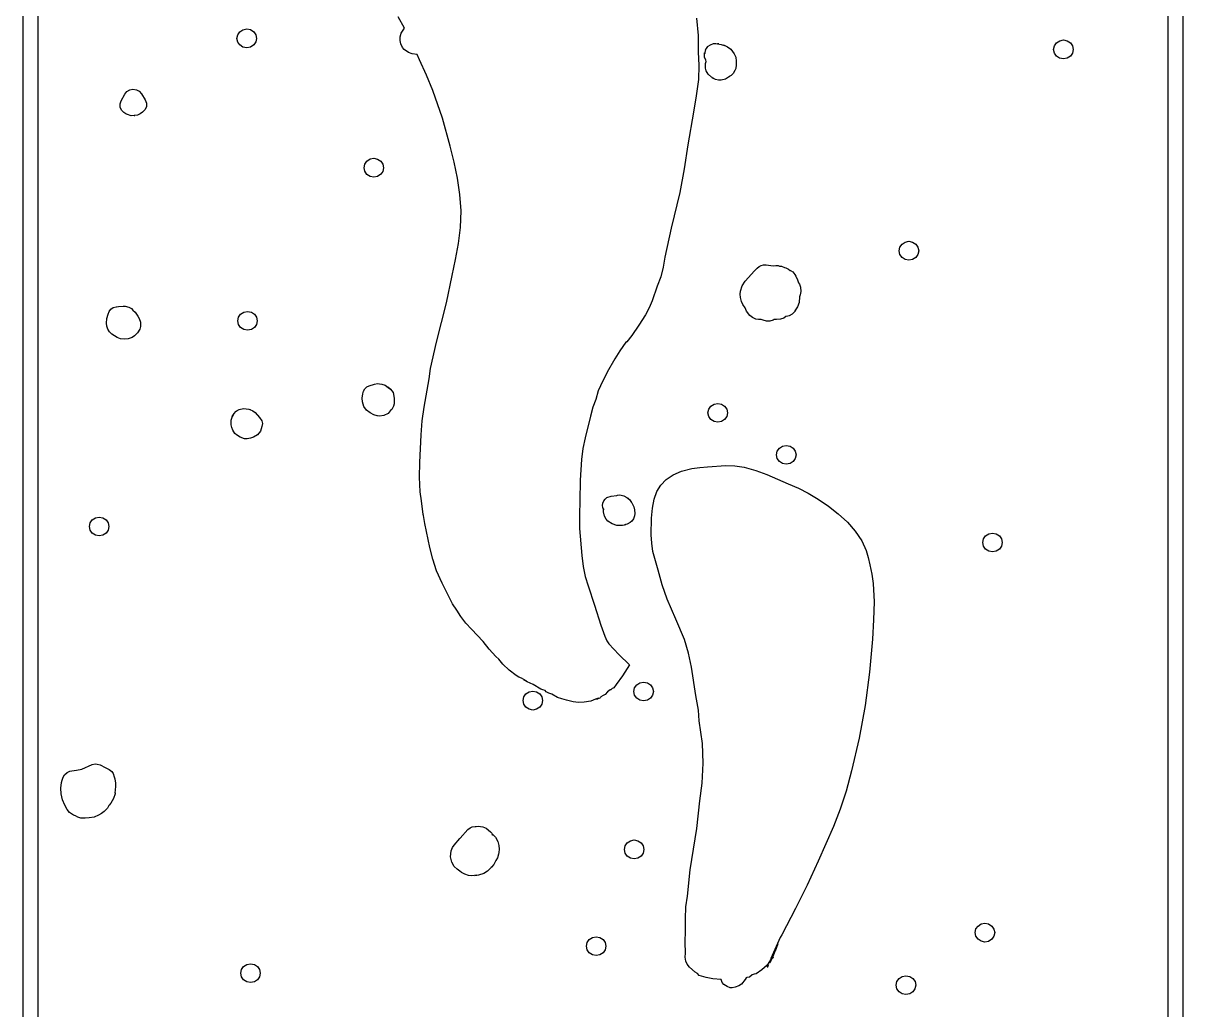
# Model space of a CAD drawing. Extents: x 2 to 598, y 1588 to 7998.
# Drawn here: x 2 to 298, y 5184.1 to 5435.9 of the extents above; entities that cross this region are included whole.
import ezdxf

# ---------------------------------------------------------------- set-up
doc = ezdxf.new("R2010")
doc.units = 0

msp = doc.modelspace()

# ---------------------------------------------------------------- linework, layer by layer
at = {"layer": 'Calque 1'}
for p, q in [((5.71782, 5834.19), (5.71782, 5038.53)), ((294.282, 5126.72), (294.282, 5745.65)), ((99.3399, 5434.6581), (97.739725, 5437.567888)), ((98.5161, 5433.3388), (99.3399, 5434.6581)), ((173.870725, 5437.15435), (174.2923, 5432.7478)), ((56.5722, 5432.0407), (56.768228, 5432.975767)), ((56.768228, 5431.105633), (56.5722, 5432.0407)), ((56.768228, 5432.975767), (57.302811, 5433.739372)), ((57.302811, 5433.739372), (58.095714, 5434.254241)), ((58.095714, 5434.254241), (59.0667, 5434.4431)), ((59.0667, 5434.4431), (60.021442, 5434.260273)), ((59.0667, 5434.4431), (59.0667, 5434.4431)), ((60.021442, 5434.260273), (60.830847, 5433.739508)), ((60.830847, 5433.739508), (61.371681, 5432.960095)), ((61.371681, 5432.960095), (61.5616, 5432.0407)), ((61.5616, 5432.0407), (61.371681, 5431.121305)), ((98.214663, 5431.462163), (98.2324, 5431.8469)), ((98.225488, 5432.4259), (98.5161, 5433.3388)), ((98.2324, 5431.8469), (98.225488, 5432.4259)), ((174.2923, 5432.7478), (174.2923, 5428.5713)), ((266.575934, 5431.437763), (267.5307, 5431.6206)), ((267.5307, 5431.6206), (268.501711, 5431.431731)), ((267.5307, 5431.6206), (267.5307, 5431.6206)), ((57.302811, 5430.342028), (56.768228, 5431.105633)), ((58.095714, 5429.827159), (57.302811, 5430.342028)), ((59.0667, 5429.6383), (58.095714, 5429.827159)), ((60.021442, 5429.821127), (59.0667, 5429.6383)), ((60.830847, 5430.341892), (60.021442, 5429.821127)), ((61.371681, 5431.121305), (60.830847, 5430.341892)), ((98.4019, 5430.6026), (98.214663, 5431.462163)), ((98.802475, 5429.723472), (98.4019, 5430.6026)), ((99.271149, 5429.1534), (98.802475, 5429.723472)), ((100.33, 5428.459), (99.271149, 5429.1534)), ((175.9972, 5428.087), (176.281, 5429.2017)), ((176.189, 5429.0658), (176.3827, 5429.4296)), ((176.281, 5429.2017), (176.189, 5429.0658)), ((176.3827, 5429.4296), (176.3927, 5429.4406)), ((176.3927, 5429.4406), (176.786, 5429.9346)), ((176.785, 5429.94), (176.868388, 5430.053388)), ((176.786, 5429.9346), (176.785, 5429.94)), ((176.868388, 5430.053388), (177.4521, 5430.3839)), ((177.4521, 5430.3839), (178.2206, 5430.7136)), ((178.2206, 5430.7136), (178.224, 5430.7106)), ((178.224, 5430.7106), (178.224, 5430.71)), ((178.224, 5430.71), (178.225, 5430.71)), ((178.225, 5430.71), (178.8063, 5430.687)), ((178.8063, 5430.687), (179.4218, 5430.606)), ((179.530237, 5430.597625), (179.1949, 5430.626)), ((179.1949, 5430.626), (180.160587, 5430.47555)), ((179.4218, 5430.606), (179.530237, 5430.597625)), ((180.160587, 5430.47555), (181.0176, 5430.1904)), ((180.830447, 5430.294025), (180.907125, 5430.302025)), ((181.0176, 5430.1904), (180.830447, 5430.294025)), ((180.907125, 5430.302025), (181.7793, 5429.9041)), ((181.7793, 5429.9041), (182.649287, 5429.260325)), ((182.649287, 5429.260325), (183.0944, 5428.683)), ((183.0944, 5428.683), (183.509562, 5428.099675)), ((265.0358, 5429.2181), (265.225689, 5430.137526)), ((265.232018, 5428.2831), (265.0358, 5429.2181)), ((265.225689, 5430.137526), (265.766516, 5430.916973)), ((265.766516, 5430.916973), (266.575934, 5431.437763)), ((268.501711, 5431.431731), (269.294625, 5430.916837)), ((269.294625, 5430.916837), (269.829202, 5430.153199)), ((270.0252, 5429.2181), (269.829023, 5428.283193)), ((269.829202, 5430.153199), (270.0252, 5429.2181)), ((101.282638, 5428.046063), (100.33, 5428.459)), ((102.5397, 5427.8885), (101.282638, 5428.046063)), ((103.1365, 5426.5645), (102.5397, 5427.8885)), ((104.906838, 5422.652813), (103.1365, 5426.5645)), ((174.2923, 5428.5713), (174.440112, 5425.071488)), ((175.8742, 5427.9253), (175.9352, 5428.3542)), ((175.944725, 5427.247975), (175.8742, 5427.9253)), ((175.9352, 5428.3542), (175.9972, 5428.115)), ((176.238, 5426.4928), (175.944725, 5427.247975)), ((175.9972, 5428.115), (175.9972, 5428.087)), ((176.2025, 5425.6184), (176.311, 5426.1042)), ((176.311, 5426.1042), (176.238, 5426.4928)), ((183.509562, 5428.099675), (183.8675, 5427.2009)), ((183.8675, 5427.2009), (184.025087, 5426.180425)), ((184.025087, 5426.180425), (183.9729, 5425.3116)), ((265.766736, 5427.519615), (265.232018, 5428.2831)), ((266.559712, 5427.004897), (265.766736, 5427.519615)), ((267.5307, 5426.8162), (266.559712, 5427.004897)), ((268.50156, 5427.005008), (267.5307, 5426.8162)), ((269.294405, 5427.519751), (268.50156, 5427.005008)), ((269.829023, 5428.283193), (269.294405, 5427.519751)), ((174.440112, 5425.071488), (174.3393, 5421.5692)), ((176.13385, 5424.465838), (176.2025, 5425.6184)), ((176.325659, 5423.714352), (176.13385, 5424.465838)), ((176.8263, 5422.8812), (176.325659, 5423.714352)), ((177.703375, 5422.090363), (176.8263, 5422.8812)), ((183.2149, 5423.1081), (182.68075, 5422.5523)), ((183.667041, 5423.810878), (183.2149, 5423.1081)), ((183.875525, 5424.374925), (183.667041, 5423.810878)), ((183.9729, 5425.3116), (183.875525, 5424.374925)), ((106.5859, 5418.7025), (104.906838, 5422.652813)), ((174.3393, 5421.5692), (173.808514, 5417.366183)), ((178.2536, 5421.7934), (177.703375, 5422.090363)), ((178.7378, 5421.5376), (177.85205, 5421.939513)), ((177.85205, 5421.939513), (178.2536, 5421.7934)), ((179.465158, 5421.373191), (178.7378, 5421.5376)), ((180.152213, 5421.374325), (179.465158, 5421.373191)), ((181.2436, 5421.6606), (180.152213, 5421.374325)), ((182.2761, 5422.3075), (181.2436, 5421.6606)), ((182.3581, 5422.3505), (182.1896, 5422.237688)), ((182.1896, 5422.237688), (182.2761, 5422.3075)), ((182.68075, 5422.5523), (182.3581, 5422.3505)), ((27.0072, 5416.1301), (27.926, 5417.8096)), ((27.926, 5417.8096), (28.464342, 5418.471625)), ((28.464342, 5418.471625), (29.186534, 5418.899925)), ((29.186534, 5418.899925), (30.017059, 5419.065613)), ((30.017059, 5419.065613), (30.8804, 5418.9398)), ((30.8804, 5418.94), (31.633219, 5418.53842)), ((30.8804, 5418.9398), (30.8804, 5418.94)), ((31.633219, 5418.53842), (32.195, 5417.9106)), ((32.195, 5417.9106), (33.164, 5416.3324)), ((109.003263, 5411.682838), (106.5859, 5418.7025)), ((173.808514, 5417.366183), (173.132312, 5413.178813)), ((26.743653, 5415.32309), (27.0072, 5416.1301)), ((26.787921, 5414.502719), (26.743653, 5415.32309)), ((27.121404, 5413.746613), (26.787921, 5414.502719)), ((33.116792, 5413.860787), (32.487, 5413.222)), ((33.452304, 5414.650684), (33.116792, 5413.860787)), ((33.164, 5416.3324), (33.474414, 5415.503839)), ((33.474414, 5415.503839), (33.452304, 5414.650684)), ((27.7255, 5413.1324), (27.121404, 5413.746613)), ((28.1767, 5412.814), (27.7255, 5413.1324)), ((28.4056, 5412.6704), (28.1767, 5412.814)), ((28.589, 5412.5696), (28.4056, 5412.6704)), ((29.525653, 5412.273033), (28.589, 5412.5696)), ((30.5078, 5412.3567), (29.525653, 5412.273033)), ((30.3393, 5412.3077), (30.5078, 5412.3567)), ((30.5372, 5412.3197), (30.3393, 5412.3077)), ((31.210345, 5412.451774), (30.5372, 5412.3197)), ((31.8188, 5412.7589), (31.210345, 5412.451774)), ((32.487, 5413.222), (31.8188, 5412.7589)), ((110.98, 5404.5344), (109.003263, 5411.682838)), ((173.132312, 5413.178813), (171.6935, 5404.8209)), ((111.978622, 5400.440703), (110.98, 5404.5344)), ((171.6935, 5404.8209), (170.753625, 5398.723938)), ((88.9947, 5399.0296), (89.184619, 5399.948995)), ((89.184619, 5399.948995), (89.725453, 5400.728408)), ((89.725453, 5400.728408), (90.534858, 5401.249173)), ((90.534858, 5401.249173), (91.4896, 5401.432)), ((91.4896, 5401.432), (92.460554, 5401.243113)), ((91.4896, 5401.432), (91.4896, 5401.432)), ((92.460554, 5401.243113), (93.253424, 5400.728238)), ((93.253424, 5400.728238), (93.787982, 5399.964644)), ((93.787982, 5399.964644), (93.984, 5399.0296)), ((112.8402, 5396.329175), (111.978622, 5400.440703)), ((89.184589, 5398.110174), (88.9947, 5399.0296)), ((89.725416, 5397.330727), (89.184589, 5398.110174)), ((90.534834, 5396.809937), (89.725416, 5397.330727)), ((91.4896, 5396.6271), (90.534834, 5396.809937)), ((92.460579, 5396.815997), (91.4896, 5396.6271)), ((93.253461, 5397.330897), (92.460579, 5396.815997)), ((93.788012, 5398.094524), (93.253461, 5397.330897)), ((93.984, 5399.0296), (93.788012, 5398.094524)), ((113.468528, 5392.184459), (112.8402, 5396.329175)), ((170.753625, 5398.723938), (169.615, 5392.6593)), ((113.7674, 5387.9912), (113.468528, 5392.184459)), ((169.615, 5392.6593), (167.4415, 5383.5689)), ((113.637202, 5383.792123), (113.7674, 5387.9912)), ((113.128188, 5379.681838), (113.637202, 5383.792123)), ((167.4415, 5383.5689), (165.7879, 5376.157)), ((112.37188, 5375.600633), (113.128188, 5379.681838)), ((225.5931, 5377.8282), (225.789098, 5378.763299)), ((225.789098, 5378.763299), (226.323675, 5379.526937)), ((226.323675, 5379.526937), (227.116589, 5380.041831)), ((227.116589, 5380.041831), (228.0876, 5380.2307)), ((228.0876, 5380.2307), (229.042366, 5380.047863)), ((228.0876, 5380.2307), (228.0876, 5380.2307)), ((229.042366, 5380.047863), (229.851784, 5379.527073)), ((229.851784, 5379.527073), (230.392611, 5378.747626)), ((230.392611, 5378.747626), (230.5825, 5377.8282)), ((111.4998, 5371.4888), (112.37188, 5375.600633)), ((165.7879, 5376.157), (165.319337, 5373.65215)), ((225.789128, 5376.893133), (225.5931, 5377.8282)), ((226.323711, 5376.129528), (225.789128, 5376.893133)), ((227.116614, 5375.614659), (226.323711, 5376.129528)), ((228.0876, 5375.4258), (227.116614, 5375.614659)), ((229.042342, 5375.608627), (228.0876, 5375.4258)), ((229.851747, 5376.129392), (229.042342, 5375.608627)), ((230.392581, 5376.908805), (229.851747, 5376.129392)), ((230.5825, 5377.8282), (230.392581, 5376.908805)), ((165.319337, 5373.65215), (164.7481, 5371.1614)), ((187.1368, 5371.0079), (188.6148, 5372.6057)), ((188.6148, 5372.6057), (189.3811, 5373.3824)), ((189.3811, 5373.3824), (189.838512, 5373.799678)), ((189.838512, 5373.799678), (190.38221, 5374.087014)), ((190.38221, 5374.087014), (190.983453, 5374.233518)), ((190.983453, 5374.233518), (191.6135, 5374.2283)), ((191.6129, 5374.2346), (191.613, 5374.23)), ((191.6135, 5374.2283), (191.6129, 5374.2346)), ((191.613, 5374.23), (193.4475, 5373.9851)), ((193.4475, 5373.9851), (194.112225, 5374.09745)), ((194.112225, 5374.09745), (194.7492, 5374.0511)), ((194.7492, 5374.0511), (195.0769, 5373.9147)), ((195.0769, 5373.9147), (195.5549, 5373.8927)), ((195.5549, 5373.8927), (196.3434, 5373.5579)), ((196.3434, 5373.5579), (196.7098, 5373.4629)), ((196.7098, 5373.4629), (197.3604, 5373.1451)), ((197.3604, 5373.1451), (197.809, 5372.7926)), ((197.809, 5372.7926), (197.845, 5372.7576)), ((197.845, 5372.7576), (198.4465, 5372.4036)), ((198.4465, 5372.4036), (198.9436, 5371.7354)), ((110.0348, 5364.5683), (111.4998, 5371.4888)), ((164.7481, 5371.1614), (163.8505, 5368.7864)), ((185.561262, 5368.897837), (186.316102, 5370.028352)), ((186.316102, 5370.028352), (187.1368, 5371.0079)), ((198.9436, 5371.7354), (199.2113, 5371.3597)), ((199.2113, 5371.3597), (199.685875, 5370.395075)), ((199.685875, 5370.395075), (199.9074, 5369.6379)), ((199.9074, 5369.6379), (200.137525, 5369.258025)), ((163.8505, 5368.7864), (162.5079, 5365.054975)), ((185.012542, 5366.742905), (185.082592, 5367.535855)), ((185.0904, 5365.8619), (185.012542, 5366.742905)), ((185.082592, 5367.535855), (185.561262, 5368.897837)), ((200.137525, 5369.258025), (200.3885, 5368.5237)), ((200.3325, 5366.5885), (200.1935, 5366.0578)), ((200.461787, 5367.4241), (200.3325, 5366.5885)), ((200.3885, 5368.5237), (200.461787, 5367.4241)), ((25.007451, 5363.318427), (25.7511, 5363.5297)), ((25.7511, 5363.5297), (25.84445, 5363.548575)), ((25.84445, 5363.548575), (26.2885, 5363.6177)), ((26.2885, 5363.6177), (27.5174, 5363.7206)), ((27.5174, 5363.7206), (27.5189, 5363.7179)), ((27.5189, 5363.7179), (28.0129, 5363.6869)), ((28.0129, 5363.6869), (28.0135, 5363.6869)), ((28.0135, 5363.6869), (28.976811, 5363.440569)), ((107.4835, 5354.5359), (110.0348, 5364.5683)), ((162.5079, 5365.054975), (161.743966, 5363.225834)), ((185.354869, 5364.872289), (185.0904, 5365.8619)), ((185.699625, 5364.117212), (185.354869, 5364.872289)), ((186.2511, 5363.2264), (185.699625, 5364.117212)), ((200.0602, 5364.5793), (199.671337, 5363.491)), ((200.1935, 5366.0578), (200.0602, 5364.5793)), ((23.3419, 5360.5464), (23.6587, 5361.6254)), ((23.6587, 5361.6254), (23.919702, 5362.328464)), ((23.919702, 5362.328464), (24.383135, 5362.905411)), ((24.383135, 5362.905411), (25.007451, 5363.318427)), ((28.976811, 5363.440569), (29.610413, 5363.08725)), ((29.610413, 5363.08725), (29.972, 5362.688)), ((29.972, 5362.688), (29.972, 5362.688)), ((29.972, 5362.688), (30.5813, 5362.1454)), ((30.5813, 5362.1454), (31.3001, 5361.101)), ((31.3001, 5361.101), (31.631875, 5360.534338)), ((56.7755, 5359.9569), (56.965399, 5360.876348)), ((56.965399, 5360.876348), (57.506251, 5361.655807)), ((57.506251, 5361.655807), (58.315703, 5362.176591)), ((58.315703, 5362.176591), (59.2705, 5362.3594)), ((59.2705, 5362.3594), (60.241479, 5362.170503)), ((59.2705, 5362.3594), (59.2705, 5362.3594)), ((60.241479, 5362.170503), (61.034361, 5361.655603)), ((61.034361, 5361.655603), (61.568912, 5360.891976)), ((61.568912, 5360.891976), (61.7649, 5359.9569)), ((160.8269, 5361.4566), (159.136337, 5358.801338)), ((161.743966, 5363.225834), (160.8269, 5361.4566)), ((186.660875, 5362.424325), (186.2511, 5363.2264)), ((187.5151, 5361.3113), (186.660875, 5362.424325)), ((188.122125, 5360.79145), (187.5151, 5361.3113)), ((188.9894, 5360.3682), (188.122125, 5360.79145)), ((196.15875, 5360.621237), (195.3322, 5360.3226)), ((196.7078, 5361.044), (196.15875, 5360.621237)), ((196.7968, 5361.057), (196.7078, 5361.044)), ((197.204, 5361.135), (196.7968, 5361.057)), ((197.522512, 5361.175737), (197.204, 5361.135)), ((198.2908, 5361.6373), (197.522512, 5361.175737)), ((199.0518, 5362.399087), (198.2908, 5361.6373)), ((199.671337, 5363.491), (199.0049, 5362.4528)), ((199.0049, 5362.4528), (199.107044, 5362.537005)), ((199.107044, 5362.537005), (199.0518, 5362.399087)), ((23.228238, 5359.3262), (23.3419, 5360.5464)), ((23.331817, 5358.586875), (23.228238, 5359.3262)), ((23.6044, 5357.8447), (23.331817, 5358.586875)), ((24.062494, 5357.122852), (23.6044, 5357.8447)), ((31.8025, 5357.779125), (31.1957, 5356.8718)), ((31.631875, 5360.534338), (31.914, 5359.592)), ((31.980809, 5358.511994), (31.8025, 5357.779125)), ((31.914, 5359.592), (31.980809, 5358.511994)), ((56.965429, 5359.037483), (56.7755, 5359.9569)), ((57.506288, 5358.258058), (56.965429, 5359.037483)), ((58.315727, 5357.7373), (57.506288, 5358.258058)), ((59.2705, 5357.5545), (58.315727, 5357.7373)), ((60.241454, 5357.743387), (59.2705, 5357.5545)), ((61.034324, 5358.258262), (60.241454, 5357.743387)), ((61.568882, 5359.021856), (61.034324, 5358.258262)), ((61.7649, 5359.9569), (61.568882, 5359.021856)), ((159.136337, 5358.801338), (157.3305, 5356.215)), ((189.689388, 5360.26245), (188.9894, 5360.3682)), ((190.3929, 5360.3172), (189.689388, 5360.26245)), ((190.899375, 5360.070687), (190.3929, 5360.3172)), ((191.7174, 5359.8661), (190.899375, 5360.070687)), ((192.5913, 5359.8796), (191.7174, 5359.8661)), ((193.4346, 5360.1307), (192.5913, 5359.8796)), ((193.7194, 5360.3126), (193.4346, 5360.1307)), ((194.313512, 5360.243912), (193.7194, 5360.3126)), ((195.3322, 5360.3226), (194.313512, 5360.243912)), ((24.620525, 5356.523863), (24.062494, 5357.122852)), ((26.0079, 5355.6501), (24.620525, 5356.523863)), ((26.853739, 5355.369547), (26.0079, 5355.6501)), ((27.804363, 5355.24715), (26.853739, 5355.369547)), ((28.81043, 5355.340978), (27.804363, 5355.24715)), ((29.8226, 5355.7091), (28.81043, 5355.340978)), ((29.8232, 5355.7091), (29.8226, 5355.7091)), ((30.444275, 5356.118625), (29.8232, 5355.7091)), ((31.1957, 5356.8718), (30.444275, 5356.118625)), ((156.013878, 5354.676676), (155.819864, 5354.473388)), ((156.024037, 5354.607025), (156.013878, 5354.676676)), ((157.3305, 5356.215), (156.113667, 5354.5721)), ((105.9715, 5347.7797), (107.4835, 5354.5359)), ((154.2594, 5352.3248), (152.9835, 5350.2366)), ((155.819864, 5354.473388), (154.2594, 5352.3248)), ((156.005561, 5354.495234), (156.024037, 5354.607025)), ((156.113667, 5354.5721), (156.005561, 5354.495234)), ((152.9835, 5350.2366), (151.101587, 5346.816288)), ((105.6408, 5345.1178), (105.9715, 5347.7797)), ((151.101587, 5346.816288), (149.393, 5343.3161)), ((89.173438, 5342.573347), (89.689345, 5343.060382)), ((89.689345, 5343.060382), (90.3455, 5343.3857)), ((90.3455, 5343.3857), (91.6741, 5343.8146)), ((91.6741, 5343.8146), (92.4317, 5343.9179)), ((92.4317, 5343.9179), (92.4379, 5343.9185)), ((92.4379, 5343.9185), (92.4384, 5343.92)), ((92.4384, 5343.92), (92.9717, 5343.834)), ((92.9717, 5343.834), (93.554812, 5343.7864)), ((93.554812, 5343.7864), (94.3696, 5343.5342)), ((94.3696, 5343.5342), (94.3701, 5343.53)), ((94.3701, 5343.53), (95.1654, 5342.9621)), ((95.1554, 5342.9721), (95.085298, 5343.012683)), ((95.085298, 5343.012683), (95.190687, 5342.962262)), ((95.1654, 5342.9621), (95.1554, 5342.9721)), ((95.699, 5342.5814), (95.1621, 5342.9648)), ((95.1621, 5342.9648), (95.794812, 5342.473337)), ((95.190687, 5342.962262), (95.699, 5342.5814)), ((104.3178, 5337.911), (105.6408, 5345.1178)), ((149.393, 5343.3161), (148.7786, 5342.0469)), ((88.5647, 5340.2381), (88.6815, 5341.2659)), ((88.6168, 5339.233275), (88.5647, 5340.2381)), ((88.6815, 5341.2659), (88.827561, 5341.962539)), ((88.827561, 5341.962539), (89.173438, 5342.573347)), ((95.794812, 5342.473337), (96.4246, 5341.6098)), ((96.4246, 5341.6098), (96.726012, 5340.1792)), ((96.726012, 5340.1792), (96.6633, 5339.147)), ((148.7786, 5342.0469), (148.1642, 5339.8357)), ((56.3918, 5336.8697), (56.6026, 5337.0242)), ((56.6026, 5337.0242), (57.1592, 5337.3182)), ((57.1592, 5337.3182), (58.2759, 5337.5265)), ((58.2759, 5337.5265), (58.277, 5337.5324)), ((58.277, 5337.5324), (58.2768, 5337.53)), ((58.2768, 5337.53), (59.5645, 5337.3698)), ((59.5645, 5337.3698), (59.9257, 5337.2758)), ((60.053387, 5337.246175), (59.8897, 5337.2758)), ((59.8897, 5337.2758), (60.629749, 5337.003499)), ((59.9257, 5337.2758), (60.053387, 5337.246175)), ((60.629749, 5337.003499), (61.2406, 5336.5177)), ((88.9812, 5338.0837), (88.6168, 5339.233275)), ((89.670945, 5337.159644), (88.9812, 5338.0837)), ((90.573962, 5336.45725), (89.670945, 5337.159644)), ((95.7038, 5336.9478), (95.1235, 5336.2683)), ((95.7848, 5337.0318), (95.7038, 5336.9478)), ((96.072862, 5337.266625), (95.7848, 5337.0318)), ((96.5269, 5338.1703), (96.072862, 5337.266625)), ((96.666125, 5338.7656), (96.5269, 5338.1703)), ((96.6633, 5339.147), (96.666125, 5338.7656)), ((103.859072, 5334.395263), (104.3178, 5337.911)), ((147.4081, 5337.9112), (146.8412, 5335.6178)), ((148.1642, 5339.8357), (147.4081, 5337.9112)), ((176.7951, 5336.4678), (176.984989, 5337.387226)), ((176.984989, 5337.387226), (177.525816, 5338.166673)), ((177.525816, 5338.166673), (178.335234, 5338.687463)), ((178.335234, 5338.687463), (179.29, 5338.8703)), ((179.29, 5338.8703), (180.260979, 5338.681403)), ((179.29, 5338.8703), (179.29, 5338.8703)), ((180.260979, 5338.681403), (181.053861, 5338.166503)), ((181.053861, 5338.166503), (181.588412, 5337.402876)), ((181.588412, 5337.402876), (181.7844, 5336.4678)), ((55.054325, 5334.141375), (55.1252, 5334.5849)), ((55.0952, 5333.434), (55.054325, 5334.141375)), ((55.1252, 5334.5849), (55.4373, 5335.6344)), ((55.32615, 5335.522462), (55.814, 5336.2852)), ((55.6363, 5335.94), (55.32615, 5335.522462)), ((55.4373, 5335.6344), (55.6363, 5335.9372)), ((55.6363, 5335.9372), (55.6363, 5335.94)), ((55.814, 5336.2852), (56.2466, 5336.804062)), ((56.2466, 5336.804062), (56.3918, 5336.8697)), ((61.2406, 5336.5177), (62.3366, 5335.3038)), ((62.3366, 5335.3038), (62.3372, 5335.3)), ((62.3372, 5335.3), (62.906728, 5334.397347)), ((62.906728, 5334.397347), (63.064825, 5333.726725)), ((91.533023, 5335.976631), (90.573962, 5336.45725)), ((92.3909, 5335.7179), (91.533023, 5335.976631)), ((92.3914, 5335.7179), (92.3909, 5335.7179)), ((92.417975, 5335.6935), (92.3914, 5335.7179)), ((92.9634, 5335.6094), (92.417975, 5335.6935)), ((94.050838, 5335.748612), (92.9634, 5335.6094)), ((95.1235, 5336.2683), (94.050838, 5335.748612)), ((103.547025, 5330.863925), (103.859072, 5334.395263)), ((146.8412, 5335.6178), (145.4611, 5330.107738)), ((176.985019, 5335.548405), (176.7951, 5336.4678)), ((177.525853, 5334.768992), (176.985019, 5335.548405)), ((178.335258, 5334.248227), (177.525853, 5334.768992)), ((179.29, 5334.0654), (178.335258, 5334.248227)), ((180.260954, 5334.254287), (179.29, 5334.0654)), ((181.053824, 5334.769162), (180.260954, 5334.254287)), ((181.588382, 5335.532756), (181.053824, 5334.769162)), ((181.7844, 5336.4678), (181.588382, 5335.532756)), ((55.2864, 5332.6852), (55.0952, 5333.434)), ((55.5391, 5331.9953), (55.2864, 5332.6852)), ((56.028312, 5331.2145), (55.5391, 5331.9953)), ((56.43, 5330.875), (56.028312, 5331.2145)), ((62.539388, 5331.814912), (61.7961, 5330.861)), ((62.9283, 5332.9756), (62.539388, 5331.814912)), ((63.064825, 5333.726725), (62.9283, 5332.9756)), ((57.3674, 5330.2652), (56.43, 5330.875)), ((58.503162, 5329.826237), (57.3674, 5330.2652)), ((59.141455, 5329.80177), (58.503162, 5329.826237)), ((60.0551, 5329.9572), (59.141455, 5329.80177)), ((60.0556, 5329.9572), (60.0551, 5329.9572)), ((60.8091, 5330.2626), (60.0556, 5329.9572)), ((61.7961, 5330.861), (60.8091, 5330.2626)), ((103.2786, 5323.7837), (103.547025, 5330.863925)), ((145.4611, 5330.107738), (144.889044, 5327.323161)), ((195.825258, 5327.962473), (196.78, 5328.1453)), ((196.78, 5328.1453), (197.750954, 5327.956413)), ((196.78, 5328.1453), (196.78, 5328.1453)), ((144.889044, 5327.323161), (144.4791, 5324.5208)), ((194.2851, 5325.7429), (194.475019, 5326.662295)), ((194.475019, 5324.823505), (194.2851, 5325.7429)), ((194.475019, 5326.662295), (195.015853, 5327.441708)), ((195.015853, 5327.441708), (195.825258, 5327.962473)), ((197.750954, 5327.956413), (198.543824, 5327.441538)), ((198.543824, 5327.441538), (199.078382, 5326.677944)), ((199.078382, 5326.677944), (199.2744, 5325.7429)), ((199.2744, 5325.7429), (199.078382, 5324.807856)), ((103.201938, 5320.05465), (103.2786, 5323.7837)), ((144.4791, 5324.5208), (144.149113, 5319.2626)), ((170.05458, 5321.539046), (172.6832, 5322.2715)), ((172.6832, 5322.2715), (174.6975, 5322.52745)), ((174.6975, 5322.52745), (176.6995, 5322.6808)), ((176.6995, 5322.6808), (181.3839, 5322.9965)), ((181.3839, 5322.9965), (181.3866, 5322.9973)), ((181.3866, 5322.9973), (183.663725, 5322.914025)), ((183.663725, 5322.914025), (186.0571, 5322.5591)), ((186.0571, 5322.5591), (188.978694, 5321.780945)), ((195.015853, 5324.044092), (194.475019, 5324.823505)), ((195.825258, 5323.523327), (195.015853, 5324.044092)), ((196.78, 5323.3405), (195.825258, 5323.523327)), ((197.750954, 5323.529387), (196.78, 5323.3405)), ((198.543824, 5324.044262), (197.750954, 5323.529387)), ((199.078382, 5324.807856), (198.543824, 5324.044262)), ((103.3256, 5316.331), (103.201938, 5320.05465)), ((144.149113, 5319.2626), (144.0538, 5313.9969)), ((164.791925, 5318.030113), (166.14945, 5319.438572)), ((166.14945, 5319.438572), (167.890166, 5320.601477)), ((167.890166, 5320.601477), (170.05458, 5321.539046)), ((188.978694, 5321.780945), (191.79945, 5320.753612)), ((191.79945, 5320.753612), (197.3024, 5318.3413)), ((103.7039, 5313.9967), (103.3256, 5316.331)), ((163.064422, 5314.395642), (163.777085, 5316.355876)), ((163.777085, 5316.355876), (164.791925, 5318.030113)), ((197.3024, 5318.3413), (199.9007, 5317.2354)), ((199.9007, 5317.2354), (202.377509, 5315.948026)), ((104.13325, 5310.474438), (103.7039, 5313.9967)), ((144.0538, 5313.9969), (143.964812, 5310.451413)), ((149.893598, 5312.8402), (149.957858, 5313.419514)), ((149.957858, 5313.419514), (150.172161, 5313.973786)), ((150.172161, 5313.973786), (150.523022, 5314.459221)), ((150.523022, 5314.459221), (150.980753, 5314.840191)), ((150.980753, 5314.840191), (152.1216, 5315.2275)), ((152.1216, 5315.2275), (153.5246, 5315.3474)), ((153.5246, 5315.3474), (153.6713, 5315.4304)), ((153.6713, 5315.4304), (154.3266, 5315.4974)), ((154.3266, 5315.4974), (154.3263, 5315.4973)), ((154.3263, 5315.4973), (155.354575, 5315.276762)), ((155.354575, 5315.276762), (156.0833, 5314.8523)), ((156.0833, 5314.8523), (156.1143, 5314.8313)), ((156.1143, 5314.8313), (156.3464, 5314.6784)), ((156.3464, 5314.6784), (156.470525, 5314.564337)), ((156.470525, 5314.564337), (156.4154, 5314.6104)), ((156.4154, 5314.6104), (156.7926, 5314.3349)), ((156.7926, 5314.3349), (157.3078, 5313.582)), ((157.3078, 5313.582), (157.3698, 5313.5)), ((157.3698, 5313.5), (157.900875, 5312.494675)), ((162.613429, 5312.12919), (163.064422, 5314.395642)), ((202.377509, 5315.948026), (204.962931, 5314.407944)), ((204.962931, 5314.407944), (207.557626, 5312.640977)), ((104.170606, 5310.272655), (104.13325, 5310.474438)), ((104.5545, 5308.2229), (104.170606, 5310.272655)), ((143.964812, 5310.451413), (144.0058, 5306.954)), ((149.978879, 5312.263408), (149.893598, 5312.8402)), ((150.2132, 5311.7167), (149.978879, 5312.263408)), ((150.1036, 5311.8216), (150.0843, 5311.99655)), ((150.0843, 5311.99655), (150.2132, 5311.7167)), ((150.132275, 5311.1518), (150.1036, 5311.8216)), ((150.4095, 5310.0614), (150.132275, 5311.1518)), ((157.900875, 5312.494675), (158.0571, 5311.6629)), ((158.0571, 5311.6629), (158.162537, 5310.753812)), ((158.162537, 5310.753812), (158.071289, 5310.176227)), ((162.3836, 5309.5363), (162.613429, 5312.12919)), ((207.557626, 5312.640977), (210.06225, 5310.67295)), ((210.06225, 5310.67295), (212.377462, 5308.529685)), ((18.8959, 5307.4538), (19.091888, 5308.388876)), ((19.092067, 5306.518917), (18.8959, 5307.4538)), ((19.091888, 5308.388876), (19.626439, 5309.152503)), ((19.626439, 5309.152503), (20.419321, 5309.667403)), ((20.419321, 5309.667403), (21.3903, 5309.8563)), ((21.3903, 5309.8563), (22.345066, 5309.673463)), ((21.3903, 5309.8563), (21.3903, 5309.8563)), ((22.345066, 5309.673463), (23.154484, 5309.152673)), ((23.154484, 5309.152673), (23.695311, 5308.373226)), ((23.8852, 5307.4538), (23.688982, 5306.5188)), ((23.695311, 5308.373226), (23.8852, 5307.4538)), ((105.769538, 5302.11845), (104.5545, 5308.2229)), ((150.789775, 5309.34978), (150.4095, 5310.0614)), ((151.2584, 5308.809112), (150.789775, 5309.34978)), ((152.3371, 5308.0957), (151.2584, 5308.809112)), ((153.525113, 5307.687975), (152.3371, 5308.0957)), ((154.9658, 5307.704), (153.525113, 5307.687975)), ((155.391787, 5307.801), (154.9658, 5307.704)), ((155.4154, 5307.829), (155.391787, 5307.801)), ((155.6061, 5307.897), (155.4154, 5307.829)), ((155.8309, 5307.981), (155.6061, 5307.897)), ((156.1461, 5308.073), (155.7713, 5307.949975)), ((155.7713, 5307.949975), (155.8309, 5307.981)), ((156.89935, 5308.429812), (156.1461, 5308.073)), ((157.35255, 5308.822798), (156.89935, 5308.429812)), ((157.7708, 5309.4341), (157.35255, 5308.822798)), ((158.071289, 5310.176227), (157.7708, 5309.4341)), ((162.307638, 5305.286963), (162.3836, 5309.5363)), ((212.377462, 5308.529685), (214.403919, 5306.237006)), ((19.626659, 5305.755485), (19.092067, 5306.518917)), ((20.419472, 5305.240736), (19.626659, 5305.755485)), ((21.3903, 5305.0519), (20.419472, 5305.240736)), ((22.361288, 5305.240597), (21.3903, 5305.0519)), ((23.154264, 5305.755315), (22.361288, 5305.240597)), ((23.688982, 5306.5188), (23.154264, 5305.755315)), ((144.0058, 5306.954), (144.6202, 5300.0748)), ((162.428867, 5303.156214), (162.307638, 5305.286963)), ((214.403919, 5306.237006), (216.042279, 5303.820737)), ((247.112229, 5304.281517), (247.653088, 5305.060942)), ((247.653088, 5305.060942), (248.462527, 5305.5817)), ((248.462527, 5305.5817), (249.4173, 5305.7645)), ((249.4173, 5305.7645), (250.388254, 5305.575613)), ((249.4173, 5305.7645), (249.4173, 5305.7645)), ((250.388254, 5305.575613), (251.181124, 5305.060738)), ((251.181124, 5305.060738), (251.715682, 5304.297144)), ((106.550067, 5299.101597), (105.769538, 5302.11845)), ((162.7143, 5301.0599), (162.428867, 5303.156214)), ((216.042279, 5303.820737), (217.1932, 5301.3067)), ((246.9223, 5303.3621), (247.112229, 5304.281517)), ((247.112229, 5302.442683), (246.9223, 5303.3621)), ((247.653088, 5301.663258), (247.112229, 5302.442683)), ((248.462527, 5301.1425), (247.653088, 5301.663258)), ((251.181124, 5301.663462), (250.388254, 5301.148587)), ((251.715682, 5302.427056), (251.181124, 5301.663462)), ((251.715682, 5304.297144), (251.9117, 5303.3621)), ((251.9117, 5303.3621), (251.715682, 5302.427056)), ((107.5305, 5296.1436), (106.550067, 5299.101597)), ((144.6202, 5300.0748), (144.9039, 5297.2491)), ((164.0842, 5296.3103), (162.7143, 5301.0599)), ((217.1932, 5301.3067), (217.68475, 5299.5164)), ((217.68475, 5299.5164), (218.0914, 5297.7033)), ((249.4173, 5300.9597), (248.462527, 5301.1425)), ((250.388254, 5301.148587), (249.4173, 5300.9597)), ((108.904813, 5292.988975), (107.5305, 5296.1436)), ((144.9039, 5297.2491), (145.462197, 5294.726652)), ((165.126788, 5292.598988), (164.0842, 5296.3103)), ((218.0914, 5297.7033), (218.598331, 5295.240038)), ((110.4601, 5289.9191), (108.904813, 5292.988975)), ((145.462197, 5294.726652), (146.17805, 5292.260538)), ((166.3523, 5288.9392), (165.126788, 5292.598988)), ((218.598331, 5295.240038), (218.931752, 5292.861658)), ((218.931752, 5292.861658), (219.182612, 5288.240187)), ((111.5468, 5287.6671), (110.4601, 5289.9191)), ((146.17805, 5292.260538), (147.8335, 5287.3805)), ((112.6806, 5286.0703), (111.5468, 5287.6671)), ((147.8335, 5287.3805), (149.4309, 5282.251413)), ((168.625913, 5283.77955), (166.3523, 5288.9392)), ((219.182612, 5288.240187), (219.053092, 5283.600173)), ((113.6728, 5284.473), (112.6806, 5286.0703)), ((115.004606, 5282.797647), (113.6728, 5284.473)), ((170.7934, 5278.5791), (168.625913, 5283.77955)), ((116.454875, 5281.23365), (115.004606, 5282.797647)), ((119.3898, 5278.126), (116.454875, 5281.23365)), ((149.4309, 5282.251413), (150.459531, 5279.428761)), ((219.053092, 5283.600173), (218.7523, 5278.7029)), ((120.943788, 5276.13985), (119.3898, 5278.126)), ((150.459531, 5279.428761), (150.990987, 5278.293162)), ((150.990987, 5278.293162), (151.5185, 5277.471)), ((171.84408, 5275.086677), (170.7934, 5278.5791)), ((218.7523, 5278.7029), (218.022722, 5270.226142)), ((122.603, 5274.2359), (120.943788, 5276.13985)), ((151.5185, 5277.471), (154.0798, 5274.738188)), ((154.0798, 5274.738188), (156.7632, 5272.107)), ((172.601013, 5271.522638), (171.84408, 5275.086677)), ((123.4061, 5273.6214), (122.603, 5274.2359)), ((124.3982, 5272.3114), (123.4061, 5273.6214)), ((126.012, 5270.763325), (124.3982, 5272.3114)), ((156.7632, 5272.107), (154.948138, 5269.332425)), ((127.8001, 5269.4041), (126.012, 5270.763325)), ((128.492163, 5268.999913), (127.8001, 5269.4041)), ((129.2176, 5268.708), (128.492163, 5268.999913)), ((154.948138, 5269.332425), (153.3613, 5267.1109)), ((173.7229, 5264.3293), (172.601013, 5271.522638)), ((218.022722, 5270.226142), (216.892925, 5261.797337)), ((130.398234, 5268.079416), (129.2176, 5268.708)), ((130.6821, 5267.8068), (129.763028, 5268.308934)), ((129.763028, 5268.308934), (130.124225, 5268.1731)), ((130.124225, 5268.1731), (130.398234, 5268.079416)), ((132.1941, 5267.1515), (130.6821, 5267.8068)), ((134.1315, 5265.9232), (132.1941, 5267.1515)), ((134.6508, 5265.7186), (134.1315, 5265.9232)), ((152.1324, 5265.9642), (152.0854, 5265.7596)), ((152.3691, 5266.128), (152.1324, 5265.9642)), ((152.575412, 5266.16465), (152.3691, 5266.128)), ((152.7944, 5266.2919), (152.575412, 5266.16465)), ((153.3613, 5267.1109), (152.7944, 5266.2919)), ((157.8766, 5265.3391), (158.072618, 5266.274144)), ((158.072618, 5266.274144), (158.607176, 5267.037738)), ((158.607176, 5267.037738), (159.400046, 5267.552613)), ((159.400046, 5267.552613), (160.371, 5267.7415)), ((160.371, 5267.7415), (161.325773, 5267.5587)), ((160.371, 5267.7415), (160.371, 5267.7415)), ((161.325773, 5267.5587), (162.135212, 5267.037942)), ((162.135212, 5267.037942), (162.676071, 5266.258517)), ((162.676071, 5266.258517), (162.866, 5265.3391)), ((129.5879, 5263.0137), (129.777819, 5263.933095)), ((129.777789, 5262.094274), (129.5879, 5263.0137)), ((129.777819, 5263.933095), (130.318653, 5264.712508)), ((130.318653, 5264.712508), (131.128058, 5265.233273)), ((131.128058, 5265.233273), (132.0828, 5265.4161)), ((132.0828, 5265.4161), (133.037573, 5265.2333)), ((132.0828, 5265.4161), (132.0828, 5265.4161)), ((133.037573, 5265.2333), (133.847012, 5264.712542)), ((133.847012, 5264.712542), (134.387871, 5263.933117)), ((134.387871, 5263.933117), (134.5778, 5263.0137)), ((134.5778, 5263.0137), (134.387901, 5262.094252)), ((135.2177, 5265.5547), (134.6508, 5265.7186)), ((135.5014, 5265.2679), (135.2177, 5265.5547)), ((136.21295, 5264.939313), (135.5014, 5265.2679)), ((136.9659, 5264.654), (136.21295, 5264.939313)), ((138.3834, 5263.7941), (136.9659, 5264.654)), ((139.501738, 5263.426675), (138.3834, 5263.7941)), ((140.6515, 5263.1389), (139.501738, 5263.426675)), ((142.346216, 5262.717114), (140.6515, 5263.1389)), ((148.1167, 5263.3843), (146.9354, 5262.8521)), ((148.88012, 5263.598547), (148.1167, 5263.3843)), ((149.1559, 5263.6303), (148.368348, 5263.343828)), ((148.368348, 5263.343828), (148.620212, 5263.45915)), ((148.620212, 5263.45915), (148.88012, 5263.598547)), ((149.3311, 5263.764338), (149.1559, 5263.6303)), ((149.4871, 5263.9988), (149.3311, 5263.764338)), ((150.008762, 5264.294), (149.4871, 5263.9988)), ((150.5734, 5264.531), (150.008762, 5264.294)), ((151.1408, 5265.2271), (150.5734, 5264.531)), ((151.8023, 5265.7186), (151.1408, 5265.2271)), ((152.0854, 5265.7596), (151.8023, 5265.7186)), ((158.072618, 5264.404056), (157.8766, 5265.3391)), ((158.607176, 5263.640462), (158.072618, 5264.404056)), ((159.400046, 5263.125587), (158.607176, 5263.640462)), ((160.371, 5262.9367), (159.400046, 5263.125587)), ((161.325773, 5263.1195), (160.371, 5262.9367)), ((162.135212, 5263.640258), (161.325773, 5263.1195)), ((162.676071, 5264.419683), (162.135212, 5263.640258)), ((162.866, 5265.3391), (162.676071, 5264.419683)), ((174.3368, 5260.5621), (173.7229, 5264.3293)), ((130.318616, 5261.314827), (129.777789, 5262.094274)), ((131.128034, 5260.794037), (130.318616, 5261.314827)), ((132.0828, 5260.6112), (131.128034, 5260.794037)), ((133.037597, 5260.794009), (132.0828, 5260.6112)), ((133.847049, 5261.314793), (133.037597, 5260.794009)), ((134.387901, 5262.094252), (133.847049, 5261.314793)), ((143.7684, 5262.528663), (142.346216, 5262.717114)), ((145.203109, 5262.57363), (143.7684, 5262.528663)), ((146.9354, 5262.8521), (145.203109, 5262.57363)), ((174.5735, 5257.8594), (174.3368, 5260.5621)), ((216.892925, 5261.797337), (215.370016, 5253.426864)), ((175.4241, 5252.0856), (174.5735, 5257.8594)), ((175.571188, 5247.006238), (175.4241, 5252.0856)), ((215.370016, 5253.426864), (213.4611, 5245.1251)), ((14.4178, 5245.1168), (15.6004, 5245.254825)), ((15.6004, 5245.254825), (16.9618, 5245.5085)), ((16.9618, 5245.5085), (19.5963, 5246.6924)), ((19.5963, 5246.6924), (19.5973, 5246.6924)), ((19.5973, 5246.6924), (20.3947, 5246.8604)), ((20.3947, 5246.8604), (20.3958, 5246.8648)), ((20.3958, 5246.8648), (20.3949, 5246.86)), ((20.3949, 5246.86), (20.86, 5246.819)), ((20.86, 5246.819), (20.8605, 5246.82)), ((20.8605, 5246.82), (21.66785, 5246.626137)), ((21.66785, 5246.626137), (21.9829, 5246.4412)), ((21.9829, 5246.4412), (22.6253, 5246.0966)), ((22.6253, 5246.0966), (23.0986, 5245.8216)), ((23.0986, 5245.8216), (23.9301, 5245.4568)), ((23.9301, 5245.4568), (24.587152, 5244.911027)), ((175.282, 5241.9301), (175.571188, 5247.006238)), ((213.4611, 5245.1251), (212.0907, 5239.8835)), ((11.8107, 5242.0798), (11.91895, 5242.689)), ((11.91895, 5242.689), (12.1967, 5243.4833)), ((12.1967, 5243.4833), (12.572125, 5244.077362)), ((12.572125, 5244.077362), (13.1931, 5244.6538)), ((13.1931, 5244.6538), (13.882662, 5244.989287)), ((13.882662, 5244.989287), (14.4178, 5245.1168)), ((24.587152, 5244.911027), (24.960337, 5244.380712)), ((24.960337, 5244.380712), (25.2411, 5243.5267)), ((25.2411, 5243.5267), (25.360062, 5243.0134)), ((25.360062, 5243.0134), (25.3579, 5242.9588)), ((25.3579, 5242.9588), (25.546916, 5241.995592)), ((11.629653, 5240.648383), (11.8107, 5242.0798)), ((11.6845, 5239.180712), (11.629653, 5240.648383)), ((25.453312, 5239.213337), (25.0864, 5238.0077)), ((25.59165, 5241.070437), (25.3949, 5239.3977)), ((25.3949, 5239.3977), (25.443602, 5239.45542)), ((25.443602, 5239.45542), (25.453312, 5239.213337)), ((25.546916, 5241.995592), (25.59165, 5241.070437)), ((174.7151, 5237.4668), (175.282, 5241.9301)), ((212.0907, 5239.8835), (210.56255, 5235.327619)), ((12.007097, 5237.716811), (11.6845, 5239.180712)), ((12.6293, 5236.2967), (12.007097, 5237.716811)), ((13.22595, 5235.189975), (12.6293, 5236.2967)), ((23.9459, 5236.3578), (23.896912, 5236.224187)), ((24.3653, 5236.842425), (23.9459, 5236.3578)), ((25.0859, 5238.01), (24.3653, 5236.842425)), ((25.0864, 5238.0077), (25.0859, 5238.01)), ((173.9591, 5230.3417), (174.7151, 5237.4668)), ((13.860388, 5234.464947), (13.22595, 5235.189975)), ((14.872, 5233.7645), (13.860388, 5234.464947)), ((15.3196, 5233.5956), (14.872, 5233.7645)), ((15.9097, 5233.2354), (15.3196, 5233.5956)), ((20.1394, 5233.2934), (18.8051, 5233.065)), ((21.20195, 5233.733463), (20.1394, 5233.2934)), ((21.9471, 5234.2324), (21.20195, 5233.733463)), ((22.68635, 5234.74205), (21.9471, 5234.2324)), ((23.485, 5235.5967), (22.68635, 5234.74205)), ((23.896912, 5236.224187), (23.485, 5235.5967)), ((210.56255, 5235.327619), (208.80415, 5230.8449)), ((16.67355, 5232.9883), (15.9097, 5233.2354)), ((17.1293, 5232.962), (16.67355, 5232.9883)), ((17.829, 5232.972), (17.1293, 5232.962)), ((18.8046, 5233.065), (17.829, 5232.972)), ((18.8051, 5233.065), (18.8046, 5233.065)), ((115.532, 5230.08), (116.088634, 5230.53393)), ((116.088634, 5230.53393), (116.59575, 5230.764237)), ((116.59575, 5230.764237), (117.3355, 5230.867)), ((117.3355, 5230.867), (117.6223, 5230.854)), ((117.6223, 5230.854), (118.136, 5230.93)), ((118.136, 5230.93), (118.137, 5230.93)), ((118.137, 5230.93), (118.1376, 5230.9376)), ((118.1376, 5230.9376), (119.327014, 5230.815577)), ((119.327014, 5230.815577), (120.212537, 5230.422887)), ((120.212537, 5230.422887), (121.2449, 5229.5118)), ((172.2584, 5219.8591), (173.9591, 5230.3417)), ((208.80415, 5230.8449), (204.9092, 5222.0304)), ((112.0007, 5226.1484), (113.4714, 5227.7819)), ((113.4714, 5227.7819), (113.5825, 5227.9152)), ((113.5825, 5227.9152), (115.5312, 5230.0877)), ((115.5312, 5230.0877), (115.532, 5230.08)), ((115.532, 5230.08), (115.532, 5230.08)), ((121.2449, 5229.5118), (121.5819, 5229.1398)), ((121.5819, 5229.1398), (121.801462, 5228.809862)), ((121.893, 5228.6633), (121.747112, 5228.89865)), ((121.747112, 5228.89865), (121.88, 5228.7734)), ((121.801462, 5228.809862), (121.893, 5228.6633)), ((121.88, 5228.7734), (121.84652, 5228.831636)), ((121.84652, 5228.831636), (121.959487, 5228.752987)), ((121.959487, 5228.752987), (122.5363, 5228.1238)), ((122.5363, 5228.1238), (123.143134, 5227.091244)), ((156.995958, 5227.248973), (157.9507, 5227.4318)), ((157.9507, 5227.4318), (158.921654, 5227.242913)), ((157.9507, 5227.4318), (157.9507, 5227.4318)), ((111.1, 5223.1594), (111.2256, 5224.6854)), ((111.2256, 5224.6854), (111.562637, 5225.504987)), ((111.562637, 5225.504987), (112.0007, 5226.1484)), ((123.143134, 5227.091244), (123.424825, 5226.064575)), ((123.471653, 5225.092769), (123.3739, 5224.2248)), ((123.424825, 5226.064575), (123.471653, 5225.092769)), ((155.4558, 5225.0294), (155.645719, 5225.948795)), ((155.645719, 5224.110005), (155.4558, 5225.0294)), ((155.645719, 5225.948795), (156.186553, 5226.728208)), ((156.186553, 5226.728208), (156.995958, 5227.248973)), ((158.921654, 5227.242913), (159.714524, 5226.728038)), ((159.714524, 5226.728038), (160.249082, 5225.964444)), ((160.249082, 5225.964444), (160.4451, 5225.0294)), ((160.4451, 5225.0294), (160.249082, 5224.094356)), ((111.399712, 5221.807412), (111.1, 5223.1594)), ((112.0451, 5220.7063), (111.399712, 5221.807412)), ((122.6096, 5222.1583), (122.1053, 5221.1831)), ((123.0432, 5222.906), (122.6096, 5222.1583)), ((123.335937, 5223.837237), (123.0432, 5222.906)), ((123.3739, 5224.2248), (123.335937, 5223.837237)), ((156.186553, 5223.330592), (155.645719, 5224.110005)), ((156.995958, 5222.809827), (156.186553, 5223.330592)), ((157.9507, 5222.627), (156.995958, 5222.809827)), ((158.921654, 5222.815887), (157.9507, 5222.627)), ((159.714524, 5223.330762), (158.921654, 5222.815887)), ((160.249082, 5224.094356), (159.714524, 5223.330762)), ((204.9092, 5222.0304), (202.101725, 5215.92325)), ((112.775287, 5219.982037), (112.0451, 5220.7063)), ((113.4166, 5219.5049), (112.775287, 5219.982037)), ((113.857612, 5219.173975), (113.4166, 5219.5049)), ((114.6905, 5218.692), (113.857612, 5219.173975)), ((115.63712, 5218.366331), (114.6905, 5218.692)), ((119.553005, 5218.872052), (118.2533, 5218.437)), ((120.498212, 5219.489587), (119.553005, 5218.872052)), ((121.5927, 5220.6132), (120.498212, 5219.489587)), ((121.495297, 5220.486219), (121.5927, 5220.6132)), ((121.57075, 5220.523375), (121.495297, 5220.486219)), ((122.1053, 5221.1831), (121.57075, 5220.523375)), ((171.5494, 5213.1024), (172.2584, 5219.8591)), ((116.478337, 5218.268925), (115.63712, 5218.366331)), ((117.7993, 5218.416), (116.478337, 5218.268925)), ((117.307112, 5218.354125), (117.7993, 5218.416)), ((117.5125, 5218.371), (117.307112, 5218.354125)), ((117.7109, 5218.381), (117.5125, 5218.371)), ((118.252, 5218.44), (117.7109, 5218.381)), ((118.2533, 5218.437), (118.252, 5218.44)), ((202.101725, 5215.92325), (199.1447, 5209.9505)), ((171.1716, 5210.3589), (171.5494, 5213.1024)), ((171.052512, 5207.289938), (171.1716, 5210.3589)), ((199.1447, 5209.9505), (195.639925, 5203.203212)), ((171.0295, 5204.2167), (171.052512, 5207.289938)), ((170.979137, 5201.389725), (171.0295, 5204.2167)), ((244.9929, 5203.7826), (245.188898, 5204.717699)), ((245.188928, 5202.847533), (244.9929, 5203.7826)), ((245.188898, 5204.717699), (245.723475, 5205.481337)), ((245.723475, 5205.481337), (246.516389, 5205.996231)), ((246.516389, 5205.996231), (247.4874, 5206.1851)), ((247.4874, 5206.1851), (248.442166, 5206.002263)), ((247.4874, 5206.1851), (247.4874, 5206.1851)), ((248.442166, 5206.002263), (249.251584, 5205.481473)), ((249.251584, 5205.481473), (249.792411, 5204.702026)), ((249.9823, 5203.7826), (249.792381, 5202.863205)), ((249.792411, 5204.702026), (249.9823, 5203.7826)), ((145.7556, 5200.343), (145.951588, 5201.278076)), ((145.951588, 5201.278076), (146.486139, 5202.041703)), ((146.486139, 5202.041703), (147.279021, 5202.556603)), ((147.279021, 5202.556603), (148.25, 5202.7455)), ((148.25, 5202.7455), (149.204797, 5202.562691)), ((148.25, 5202.7455), (148.25, 5202.7455)), ((149.204797, 5202.562691), (150.014249, 5202.041907)), ((150.014249, 5202.041907), (150.555101, 5201.262448)), ((150.555101, 5201.262448), (150.745, 5200.343)), ((171.0295, 5198.5659), (170.979137, 5201.389725)), ((195.256, 5202.51), (192.8592, 5197.2147)), ((193.8703, 5199.0281), (194.6578, 5200.9117)), ((194.6578, 5200.9117), (193.9457, 5199.0162)), ((195.2676, 5202.5383), (195.2546, 5202.5103)), ((195.2546, 5202.5103), (195.2576, 5202.5103)), ((195.2564, 5202.5107), (195.256, 5202.51)), ((195.2664, 5202.5277), (195.2564, 5202.5107)), ((195.2576, 5202.5103), (195.2676, 5202.5273)), ((195.639925, 5203.203212), (195.264828, 5202.530773)), ((195.264828, 5202.530773), (195.2664, 5202.5277)), ((195.2676, 5202.5273), (195.2676, 5202.5383)), ((245.723511, 5202.083928), (245.188928, 5202.847533)), ((246.516414, 5201.569059), (245.723511, 5202.083928)), ((247.4874, 5201.3802), (246.516414, 5201.569059)), ((248.442142, 5201.563027), (247.4874, 5201.3802)), ((249.251547, 5202.083792), (248.442142, 5201.563027)), ((249.792381, 5202.863205), (249.251547, 5202.083792)), ((145.951618, 5199.407956), (145.7556, 5200.343)), ((146.486176, 5198.644362), (145.951618, 5199.407956)), ((147.279046, 5198.129487), (146.486176, 5198.644362)), ((148.25, 5197.9406), (147.279046, 5198.129487)), ((149.204773, 5198.1234), (148.25, 5197.9406)), ((150.014212, 5198.644158), (149.204773, 5198.1234)), ((150.555071, 5199.423583), (150.014212, 5198.644158)), ((150.745, 5200.343), (150.555071, 5199.423583)), ((171.01295, 5197.510875), (171.0295, 5198.5659)), ((193.0967, 5197.1786), (193.6548, 5198.5134)), ((193.6542, 5198.5135), (193.3783, 5197.7058)), ((193.8697, 5199.0282), (193.6542, 5198.5135)), ((193.6548, 5198.5134), (193.7566, 5198.811)), ((193.7566, 5198.811), (193.700687, 5199.061938)), ((193.700687, 5199.061938), (193.8703, 5199.0281)), ((193.9457, 5199.0162), (193.8697, 5199.0282)), ((57.731229, 5194.358517), (58.272088, 5195.137942)), ((58.272088, 5195.137942), (59.081527, 5195.6587)), ((59.081527, 5195.6587), (60.0363, 5195.8415)), ((60.0363, 5195.8415), (61.007254, 5195.652613)), ((60.0363, 5195.8415), (60.0363, 5195.8415)), ((61.007254, 5195.652613), (61.800124, 5195.137738)), ((61.800124, 5195.137738), (62.334682, 5194.374144)), ((171.1245, 5196.4776), (171.01295, 5197.510875)), ((171.508648, 5195.714847), (171.1245, 5196.4776)), ((172.116437, 5194.940375), (171.508648, 5195.714847)), ((173.4872, 5193.6928), (172.116437, 5194.940375)), ((191.8664, 5195.4537), (190.579525, 5194.269313)), ((192.7868, 5196.8826), (191.8664, 5195.4537)), ((191.921187, 5195.174925), (191.913805, 5195.057722)), ((191.913805, 5195.057722), (192.059, 5195.0788)), ((192.2363, 5195.6855), (191.921187, 5195.174925)), ((192.059, 5195.0788), (192.187475, 5195.2987)), ((192.187475, 5195.2987), (192.2006, 5195.5702)), ((192.2006, 5195.5702), (192.2366, 5195.6855)), ((192.2366, 5195.6855), (192.2363, 5195.6855)), ((192.9054, 5196.7229), (192.4625, 5196.0444)), ((192.4625, 5196.0444), (192.7168, 5196.5591)), ((192.7168, 5196.5591), (192.7868, 5196.8826)), ((192.8592, 5197.2147), (192.7872, 5196.883)), ((192.7872, 5196.883), (193.0007, 5197.1326)), ((193.0961, 5197.1787), (192.9054, 5196.7229)), ((193.0007, 5197.1326), (193.0967, 5197.1786)), ((193.4253, 5197.3373), (193.0961, 5197.1787)), ((193.3783, 5197.7058), (193.4253, 5197.3373)), ((57.5413, 5193.4391), (57.731229, 5194.358517)), ((57.731199, 5192.519652), (57.5413, 5193.4391)), ((58.272051, 5191.740193), (57.731199, 5192.519652)), ((62.334712, 5192.504024), (61.800161, 5191.740397)), ((62.334682, 5194.374144), (62.5307, 5193.4391)), ((62.5307, 5193.4391), (62.334712, 5192.504024)), ((174.1011, 5193.3651), (173.4872, 5193.6928)), ((174.5739, 5192.8737), (174.1011, 5193.3651)), ((176.294287, 5192.353938), (174.5739, 5192.8737)), ((178.0704, 5192.0138), (176.294287, 5192.353938)), ((180.1271, 5191.7869), (178.0704, 5192.0138)), ((186.5376, 5192.2644), (186.3293, 5191.8123)), ((186.7164, 5192.3004), (186.5376, 5192.2644)), ((187.4254, 5192.4234), (186.7164, 5192.3004)), ((188.0393, 5193.0373), (187.4254, 5192.4234)), ((188.580737, 5193.163338), (188.0393, 5193.0373)), ((189.126, 5193.2833), (188.580737, 5193.163338)), ((190.579525, 5194.269313), (189.126, 5193.2833)), ((225.042218, 5191.295744), (225.576776, 5192.059338)), ((225.576776, 5192.059338), (226.369646, 5192.574213)), ((226.369646, 5192.574213), (227.3406, 5192.7631)), ((227.3406, 5192.7631), (228.295342, 5192.580273)), ((227.3406, 5192.7631), (227.3406, 5192.7631)), ((228.295342, 5192.580273), (229.104747, 5192.059508)), ((229.104747, 5192.059508), (229.645581, 5191.280095)), ((59.081503, 5191.219409), (58.272051, 5191.740193)), ((60.0363, 5191.0366), (59.081503, 5191.219409)), ((61.007279, 5191.225497), (60.0363, 5191.0366)), ((61.800161, 5191.740397), (61.007279, 5191.225497)), ((180.449137, 5191.057263), (180.1271, 5191.7869)), ((180.8035, 5190.5467), (180.449137, 5191.057263)), ((181.7316, 5190.0201), (180.8035, 5190.5467)), ((182.4573, 5189.737125), (181.7316, 5190.0201)), ((182.963812, 5189.714691), (182.4573, 5189.737125)), ((183.7563, 5189.8584), (182.963812, 5189.714691)), ((184.655061, 5190.192961), (183.7563, 5189.8584)), ((185.355063, 5190.657488), (184.655061, 5190.192961)), ((186.3293, 5191.8123), (185.355063, 5190.657488)), ((224.8462, 5190.3607), (225.042218, 5191.295744)), ((225.042367, 5189.425817), (224.8462, 5190.3607)), ((225.576959, 5188.662385), (225.042367, 5189.425817)), ((229.639282, 5189.4257), (229.104564, 5188.662215)), ((229.8355, 5190.3607), (229.639282, 5189.4257)), ((229.645581, 5191.280095), (229.8355, 5190.3607)), ((226.369772, 5188.147636), (225.576959, 5188.662385)), ((227.3406, 5187.9588), (226.369772, 5188.147636)), ((228.311588, 5188.147497), (227.3406, 5187.9588)), ((229.104564, 5188.662215), (228.311588, 5188.147497))]:
    msp.add_line(p, q, dxfattribs=at)
at = {"layer": 'coupe'}
for p, q in [((1.99988, 5028.36), (1.99988, 5844.36)), ((298, 5844.36), (298, 5028.36))]:
    msp.add_line(p, q, dxfattribs=at)

doc.saveas('drawing.dxf')
